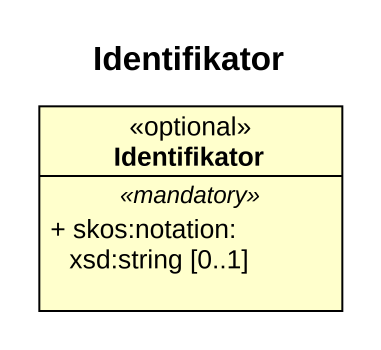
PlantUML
@startuml
title Identifikator
hide circle
hide empty members
skinparam classAttributeIconSize 0
class Identifikator <<optional>> {
  .. <<mandatory>> ..
  + skos:notation: xsd:string [0..1]
}
@enduml
